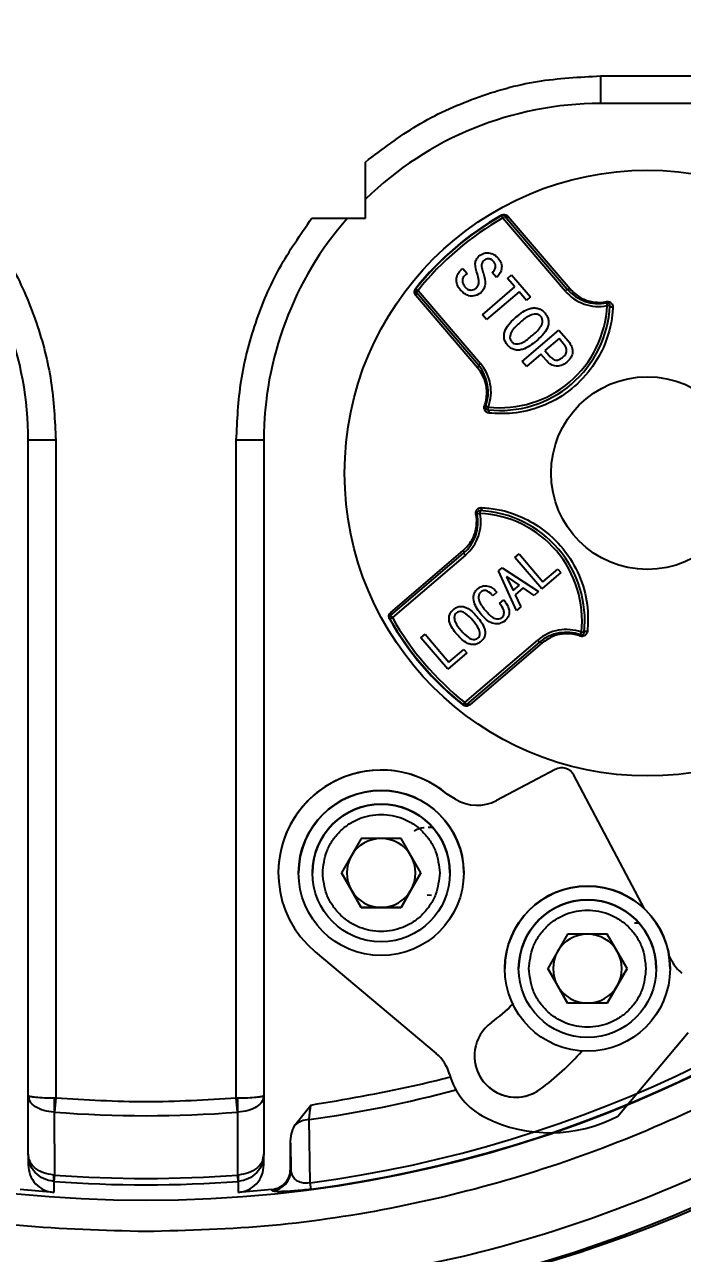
# Model space of a CAD drawing. Header units: millimetres. Extents: x 1465 to 4510, y 540 to 2694.
# Drawn here: x 2322.7 to 2370.5, y 2163.3 to 2252.5 of the extents above; entities that cross this region are included whole.
import ezdxf

# ---------------------------------------------------------------- set-up
doc = ezdxf.new("R2010")
doc.units = ezdxf.units.MM
doc.layers.add('AM_5', color=3, linetype='Continuous', lineweight=25)
doc.styles.add('SLDTEXTSTYLE1', font='txt.shx', dxfattribs={"width": 0.7, "bigfont": 'gbcbig.shx'})
doc.dimstyles.new('SLDDIMSTYLE12$0', dxfattribs={"dimtxt": 12, "dimasz": 10, "dimexe": 0, "dimexo": 0.0625, "dimgap": 0.875, "dimtad": 1, "dimdec": 1, "dimlfac": 1.8, "dimrnd": 1e-09, "dimzin": 12, "dimdsep": 46, "dimtxsty": 'SLDTEXTSTYLE1', "dimcen": 0.09, "dimdle": 8.16, "dimclrd": 3, "dimclre": 3, "dimadec": 0, "dimazin": 3, "dimtfac": 1, "dimtdec": 1, "dimtofl": 0, "dimtmove": 0, "dimatfit": 3, "dimfxl": 0, "dimfrac": 2, "dimtolj": 1, "dimlwd": 5, "dimlwe": 5, "dimarcsym": 0})

# ---------------------------------------------------------------- blocks, each defined once
blk = doc.blocks.new('*D67')
at = {"layer": 'AM_5', "color": 3, "lineweight": 5, "transparency": 16777216}
blk.add_line((2439.758, 2474.228), (2045.358, 2474.228), dxfattribs=at)
at = {"layer": 'AM_5', "color": 3, "linetype": 'Continuous', "lineweight": 5, "transparency": 16777216}
for p, q in [((2045.358, 2464.228), (2045.358, 2150.443)), ((2451.433, 2140.443), (2045.358, 2140.443))]:
    blk.add_line(p, q, dxfattribs=at)
at = {"layer": 'AM_5', "color": 3, "transparency": 16777216}
for points in [[(2043.691, 2464.228), (2047.025, 2464.228), (2045.358, 2474.228)], [(2043.691, 2150.443), (2047.025, 2150.443), (2045.358, 2140.443)]]:
    blk.add_solid(points, dxfattribs=at)
at = {"layer": 'Defpoints', "color": 0, "transparency": 16777216}
for p in [(2439.82, 2474.228), (2045.358, 2140.443), (2451.496, 2140.443)]:
    blk.add_point(p, dxfattribs=at)
at = {"layer": 'AM_5', "color": 0, "transparency": 16777216, "insert": (2030.769, 2307.336), "char_height": 12, "attachment_point": 5, "rotation": 90, "style": 'SLDTEXTSTYLE1'}
blk.add_mtext('\\A1;{\\H2.28571x;335}', dxfattribs=at)

msp = doc.modelspace()

# ---------------------------------------------------------------- linework, layer by layer
at = {"color": 7, "linetype": 'Continuous', "lineweight": 25}
for p, q in [((2364.502, 2248.793), (2415.193, 2248.793)), ((2364.502, 2248.793), (2364.502, 2246.793)), ((2414.992, 2246.793), (2364.502, 2246.793)), ((2347.42, 2238.456), (2347.42, 2242.542)), ((2343.519, 2238.456), (2347.42, 2238.456)), ((2357.307, 2238.65), (2357.295, 2238.671)), ((2357.406, 2238.476), (2357.307, 2238.65)), ((2357.406, 2238.476), (2357.558, 2238.606)), ((2361.936, 2233.172), (2357.406, 2238.476)), ((2357.558, 2238.606), (2362.088, 2233.302)), ((2357.792, 2238.584), (2362.286, 2233.322)), ((2354.386, 2234.72), (2354.495, 2234.813)), ((2354.495, 2234.813), (2354.801, 2234.455)), ((2354.801, 2234.455), (2354.708, 2234.375)), ((2356.941, 2234.156), (2356.635, 2234.514)), ((2357.749, 2234.092), (2358.044, 2234.345)), ((2358.044, 2234.345), (2359.413, 2232.742)), ((2355.915, 2231.449), (2358.28, 2233.47)), ((2358.28, 2233.47), (2357.749, 2234.092)), ((2351.09, 2233.34), (2351.071, 2233.355)), ((2355.573, 2227.589), (2351.08, 2232.851)), ((2351.246, 2233.216), (2351.09, 2233.34)), ((2351.246, 2233.216), (2351.094, 2233.086)), ((2355.625, 2227.781), (2351.094, 2233.086)), ((2351.246, 2233.216), (2355.777, 2227.911)), ((2358.586, 2233.112), (2356.22, 2231.091)), ((2359.118, 2232.489), (2358.586, 2233.112)), ((2359.413, 2232.742), (2359.118, 2232.489)), ((2362.088, 2233.302), (2361.936, 2233.172)), ((2364.943, 2232.306), (2364.982, 2232.109)), ((2365.181, 2232.099), (2364.982, 2232.109)), ((2356.22, 2231.091), (2355.915, 2231.449)), ((2358.812, 2228.056), (2361.474, 2230.329)), ((2361.474, 2230.329), (2362.165, 2229.52)), ((2361.484, 2229.719), (2360.457, 2228.841)), ((2361.79, 2229.361), (2361.484, 2229.719)), ((2360.161, 2228.589), (2359.118, 2227.698)), ((2360.546, 2228.137), (2360.161, 2228.589)), ((2360.457, 2228.841), (2360.762, 2228.483)), ((2355.777, 2227.911), (2355.625, 2227.781)), ((2359.118, 2227.698), (2358.812, 2228.056)), ((2356.162, 2224.806), (2356.35, 2224.737)), ((2356.328, 2224.538), (2356.35, 2224.737)), ((2324.916, 2222.329), (2322.916, 2222.329)), ((2322.916, 2174.752), (2322.916, 2222.329)), ((2324.916, 2222.329), (2324.916, 2174.552)), ((2338.038, 2174.552), (2338.038, 2222.329)), ((2340.038, 2222.329), (2338.038, 2222.329)), ((2340.038, 2222.329), (2340.038, 2174.752)), ((2355.546, 2216.981), (2355.743, 2217.02)), ((2355.752, 2217.219), (2355.743, 2217.02)), ((2349.246, 2209.596), (2354.55, 2214.126)), ((2349.268, 2209.83), (2354.529, 2214.324)), ((2354.68, 2213.974), (2349.376, 2209.444)), ((2354.55, 2214.126), (2354.68, 2213.974)), ((2358.278, 2213.809), (2358.585, 2214.071)), ((2360.226, 2211.528), (2358.278, 2213.809)), ((2358.585, 2214.071), (2360.317, 2212.043)), ((2357.094, 2212.844), (2357.361, 2213.072)), ((2357.361, 2213.072), (2359.999, 2211.334)), ((2360.317, 2212.043), (2361.397, 2212.966)), ((2361.397, 2212.966), (2361.614, 2212.713)), ((2358.399, 2209.967), (2357.094, 2212.844)), ((2357.697, 2212.436), (2357.67, 2212.413)), ((2357.67, 2212.413), (2358.152, 2211.417)), ((2358.605, 2211.805), (2357.697, 2212.436)), ((2361.614, 2212.713), (2360.226, 2211.528)), ((2356.972, 2211.286), (2356.678, 2211.035)), ((2358.152, 2211.417), (2358.605, 2211.805)), ((2358.889, 2211.608), (2358.302, 2211.107)), ((2359.679, 2211.06), (2358.889, 2211.608)), ((2359.999, 2211.334), (2359.679, 2211.06)), ((2357.157, 2210.475), (2357.464, 2210.737)), ((2358.302, 2211.107), (2358.719, 2210.24)), ((2358.719, 2210.24), (2358.399, 2209.967)), ((2349.202, 2209.345), (2349.18, 2209.333)), ((2349.376, 2209.444), (2349.202, 2209.345)), ((2349.376, 2209.444), (2349.246, 2209.596)), ((2351.448, 2207.975), (2351.754, 2208.237)), ((2353.396, 2205.694), (2351.448, 2207.975)), ((2351.754, 2208.237), (2353.486, 2206.21)), ((2354.636, 2203.284), (2359.94, 2207.815)), ((2360.07, 2207.663), (2354.766, 2203.132)), ((2360.263, 2207.611), (2355.001, 2203.118)), ((2359.94, 2207.815), (2360.07, 2207.663)), ((2363.046, 2208.2), (2363.115, 2208.388)), ((2363.314, 2208.366), (2363.115, 2208.388)), ((2354.783, 2206.879), (2353.396, 2205.694)), ((2353.486, 2206.21), (2354.567, 2207.132)), ((2354.567, 2207.132), (2354.783, 2206.879)), ((2354.511, 2203.128), (2354.496, 2203.109)), ((2354.636, 2203.284), (2354.511, 2203.128)), ((2354.636, 2203.284), (2354.766, 2203.132)), ((2361.213, 2198.422), (2356.934, 2196.163)), ((2361.213, 2198.422), (2356.934, 2196.163)), ((2367.692, 2188.289), (2362.565, 2198.004)), ((2362.565, 2198.004), (2362.565, 2198.004)), ((2367.692, 2188.289), (2362.565, 2198.004)), ((2353.968, 2196.257), (2353.368, 2196.624)), ((2353.368, 2196.624), (2353.368, 2196.624)), ((2353.968, 2196.257), (2353.368, 2196.624)), ((2353.968, 2196.257), (2353.968, 2196.257)), ((2356.934, 2196.163), (2356.934, 2196.163)), ((2351.967, 2194.214), (2352.271, 2194.226)), ((2347.12, 2193.399), (2345.677, 2190.899)), ((2350.007, 2193.399), (2347.12, 2193.399)), ((2351.45, 2190.899), (2350.007, 2193.399)), ((2343.563, 2190.904), (2343.563, 2190.904)), ((2345.677, 2190.899), (2347.12, 2188.399)), ((2346.398, 2189.649), (2345.677, 2190.899)), ((2350.007, 2188.399), (2351.45, 2190.899)), ((2351.45, 2190.899), (2350.728, 2189.649)), ((2353.563, 2190.893), (2353.563, 2190.893)), ((2347.12, 2188.399), (2346.398, 2189.649)), ((2350.728, 2189.649), (2350.007, 2188.399)), ((2352.21, 2189.262), (2351.916, 2189.28)), ((2347.12, 2188.399), (2350.007, 2188.399)), ((2347.12, 2188.399), (2347.12, 2188.399)), ((2348.563, 2188.399), (2347.12, 2188.399)), ((2350.007, 2188.399), (2348.563, 2188.399)), ((2350.007, 2188.399), (2350.007, 2188.399)), ((2366.974, 2187.266), (2367.243, 2187.267)), ((2362.108, 2186.447), (2360.665, 2183.947)), ((2364.995, 2186.447), (2362.108, 2186.447)), ((2366.438, 2183.947), (2364.995, 2186.447)), ((2343.759, 2185.173), (2352.561, 2177.788)), ((2369.689, 2184.507), (2369.473, 2184.915)), ((2369.689, 2184.507), (2369.473, 2184.915)), ((2369.689, 2184.507), (2369.689, 2184.507)), ((2357.552, 2183.953), (2357.552, 2183.953)), ((2358.552, 2183.952), (2358.552, 2183.952)), ((2360.665, 2183.947), (2362.108, 2181.447)), ((2361.387, 2182.697), (2360.665, 2183.947)), ((2364.995, 2181.447), (2366.438, 2183.947)), ((2366.438, 2183.947), (2365.717, 2182.697)), ((2369.552, 2183.94), (2369.552, 2183.94)), ((2362.108, 2181.447), (2361.387, 2182.697)), ((2365.717, 2182.697), (2364.995, 2181.447)), ((2363.552, 2181.447), (2362.108, 2181.447)), ((2364.995, 2181.447), (2363.552, 2181.447)), ((2365.761, 2173.238), (2370.861, 2179.317)), ((2322.916, 2174.752), (2322.971, 2174.706)), ((2322.983, 2174.531), (2322.916, 2174.752)), ((2322.916, 2170.473), (2322.916, 2174.752)), ((2324.808, 2174.553), (2324.916, 2174.552)), ((2324.916, 2174.552), (2324.836, 2173.523)), ((2338.038, 2174.552), (2338.145, 2174.553)), ((2338.118, 2173.523), (2338.038, 2174.552)), ((2340.038, 2174.752), (2340.038, 2170.473)), ((2342.277, 2172.574), (2343.451, 2174.039)), ((2324.808, 2173.524), (2324.836, 2173.523)), ((2324.808, 2173.524), (2324.814, 2168.955)), ((2338.118, 2173.523), (2338.145, 2173.524)), ((2338.14, 2168.955), (2338.145, 2173.524)), ((2343.405, 2168.392), (2343.324, 2172.979)), ((2341.977, 2171.266), (2342.009, 2169.302)), ((2341.977, 2169.396), (2341.977, 2171.266)), ((2322.916, 2170.473), (2322.916, 2169.687)), ((2340.038, 2170.473), (2339.973, 2170.203)), ((2340.005, 2170.114), (2340.005, 2170.198)), ((2340.038, 2169.687), (2340.038, 2170.473)), ((2324.814, 2168.955), (2324.768, 2168.957)), ((2324.768, 2168.491), (2324.779, 2168.491)), ((2324.768, 2168.491), (2324.769, 2167.69)), ((2324.814, 2168.955), (2324.779, 2168.491)), ((2338.14, 2168.955), (2338.186, 2168.957)), ((2338.174, 2168.491), (2338.14, 2168.955)), ((2338.174, 2168.491), (2338.186, 2168.491)), ((2338.185, 2167.69), (2338.186, 2168.491)), ((2343.466, 2167.931), (2343.405, 2168.392)), ((2324.769, 2167.69), (2322.325, 2167.903)), ((2340.628, 2167.903), (2338.185, 2167.69)), ((2340.66, 2167.812), (2340.628, 2167.903))]:
    msp.add_line(p, q, dxfattribs=at)
at = {"color": 7, "linetype": 'Continuous', "lineweight": 25, "flags": 128}
for points in [[(2362.286, 2233.322), (2362.257, 2233.305), (2362.228, 2233.291), (2362.199, 2233.281), (2362.171, 2233.276), (2362.145, 2233.276), (2362.123, 2233.28), (2362.103, 2233.289), (2362.088, 2233.302)], [(2365.402, 2231.991), (2365.359, 2231.993), (2365.318, 2231.999), (2365.28, 2232.009), (2365.246, 2232.023), (2365.218, 2232.039), (2365.197, 2232.058), (2365.185, 2232.079), (2365.181, 2232.099)], [(2355.625, 2227.781), (2355.635, 2227.764), (2355.641, 2227.744), (2355.642, 2227.721), (2355.637, 2227.695), (2355.628, 2227.669), (2355.614, 2227.642), (2355.595, 2227.615), (2355.573, 2227.589)], [(2356.401, 2224.304), (2356.406, 2224.346), (2356.406, 2224.388), (2356.402, 2224.427), (2356.394, 2224.463), (2356.382, 2224.493), (2356.367, 2224.516), (2356.348, 2224.532), (2356.328, 2224.538)], [(2355.861, 2217.44), (2355.859, 2217.397), (2355.853, 2217.356), (2355.843, 2217.317), (2355.829, 2217.283), (2355.812, 2217.256), (2355.794, 2217.235), (2355.773, 2217.223), (2355.752, 2217.219)], [(2354.529, 2214.324), (2354.547, 2214.295), (2354.561, 2214.266), (2354.571, 2214.237), (2354.576, 2214.209), (2354.576, 2214.183), (2354.572, 2214.161), (2354.563, 2214.141), (2354.55, 2214.126)], [(2363.548, 2208.439), (2363.506, 2208.444), (2363.464, 2208.444), (2363.425, 2208.44), (2363.389, 2208.432), (2363.359, 2208.42), (2363.336, 2208.404), (2363.32, 2208.386), (2363.314, 2208.366)], [(2360.07, 2207.663), (2360.087, 2207.673), (2360.108, 2207.679), (2360.131, 2207.68), (2360.156, 2207.675), (2360.183, 2207.666), (2360.21, 2207.652), (2360.237, 2207.633), (2360.263, 2207.611)], [(2342.009, 2169.302), (2341.991, 2169.355), (2341.977, 2169.396)]]:
    msp.add_lwpolyline(points, dxfattribs=at)
at = {"color": 7, "linetype": 'Continuous', "lineweight": 25}
for centre, radius in [((2331.477, 2258.583), 91.48), ((2367.907, 2219.945), 22), ((2367.907, 2219.945), 7), ((2348.563, 2190.899), 6), ((2348.563, 2190.899), 5), ((2363.552, 2183.947), 6), ((2363.552, 2183.947), 5)]:
    msp.add_circle(centre, radius, dxfattribs=at)
for centre, radius, start, end in [((2331.477, 2258.583), 90.341, 353.64897, 186.35103), ((2331.477, 2258.583), 89.875, 353.64897, 186.35103), ((2331.477, 2258.583), 85.319, 353.33017, 186.66983), ((2364.502, 2222.329), 24.464, 90, 134.2869), ((2331.477, 2258.583), 90.976, 277.53416, 351.20762), ((2331.477, 2258.583), 91.441, 277.53416, 351.20762), ((2331.515, 2258.405), 99.998, 280.32817, 349.67428), ((2331.931, 2258.405), 99.998, 280.32817, 349.67428), ((2298.452, 2222.329), 24.464, 0, 41.23805), ((2364.502, 2222.329), 24.464, 138.76195, 180), ((2367.907, 2219.945), 21.524, 119.539, 141.461), ((2367.907, 2219.945), 21.5, 119.539, 141.461), ((2367.907, 2219.945), 21.3, 119.539, 141.461), ((2357.406, 2238.476), 0.2, 40.5, 119.539), ((2357.688, 2238.733), 0.182, 224.12254, 305.03626), ((2351.246, 2233.216), 0.2, 141.461, 220.5), ((2350.949, 2232.977), 0.182, 315.96374, 36.87746), ((2364.369, 2235.25), 3.2, 220.5, 281.03097), ((2364.369, 2235.25), 3, 220.5, 281.03097), ((2357.191, 2232.492), 8, 263.8094, 357.1906), ((2357.191, 2232.492), 7.8, 263.8094, 357.1906), ((2364.257, 2232.253), 0.689, 4.41037, 12.37572), ((2364.982, 2232.109), 0.2, 357.1906, 101.03097), ((2353.344, 2225.833), 3, 339.96903, 40.5), ((2353.344, 2225.833), 3.2, 339.96903, 40.5), ((2356.322, 2225.475), 0.689, 248.62428, 256.58963), ((2356.35, 2224.737), 0.2, 159.96903, 263.8094), ((2352.602, 2216.407), 3, 310.5, 11.03097), ((2352.602, 2216.407), 3.2, 310.5, 11.03097), ((2355.599, 2216.295), 0.689, 94.41037, 102.37572), ((2355.743, 2217.02), 0.2, 87.1906, 191.03097), ((2355.36, 2209.229), 7.8, 353.8094, 87.1906), ((2355.36, 2209.229), 8, 353.8094, 87.1906), ((2349.376, 2209.444), 0.2, 130.5, 209.539), ((2367.907, 2219.945), 21.524, 209.539, 231.461), ((2367.907, 2219.945), 21.5, 209.539, 231.461), ((2349.119, 2209.726), 0.182, 314.12254, 35.03626), ((2367.907, 2219.945), 21.3, 209.539, 231.461), ((2362.019, 2205.381), 3.2, 69.96903, 130.5), ((2362.019, 2205.381), 3, 69.96903, 130.5), ((2362.376, 2208.36), 0.689, 338.62428, 346.58963), ((2363.115, 2208.388), 0.2, 249.96903, 353.8094), ((2354.636, 2203.284), 0.2, 231.461, 310.5), ((2354.875, 2202.987), 0.182, 45.96374, 126.87746), ((2348.563, 2190.899), 7.474, 50, 230), ((2348.563, 2190.899), 7.474, 50, 179.93876), ((2361.68, 2197.537), 1, 27.82515, 117.82515), ((2361.68, 2197.537), 1, 27.82515, 117.82515), ((2348.563, 2190.899), 6, 359.93876, 179.87751), ((2355.533, 2198.816), 3, 238.5537, 297.82515), ((2355.533, 2198.816), 3, 238.5537, 297.82515), ((2348.563, 2190.899), 5, 359.99969, 179.93876), ((2348.563, 2190.899), 2.5, 89.99969, 149.99969), ((2348.563, 2190.899), 2.5, 29.99969, 89.99969), ((2348.563, 2190.899), 2.5, 149.99969, 209.99969), ((2348.563, 2190.899), 2.5, 329.99969, 29.99969), ((2363.552, 2183.947), 6, 359.93876, 179.87751), ((2348.563, 2190.899), 2.5, 209.99969, 269.99969), ((2348.563, 2190.899), 2.5, 269.99969, 329.99969), ((2363.552, 2183.947), 5, 359.99969, 179.93876), ((2363.552, 2183.947), 2.5, 89.99969, 149.99969), ((2363.552, 2183.947), 2.5, 29.99969, 89.99969), ((2363.552, 2183.947), 2.5, 149.99969, 209.99969), ((2363.552, 2183.947), 2.5, 329.99969, 29.99969), ((2372.342, 2185.907), 3, 207.82515, 230), ((2372.342, 2185.907), 3, 207.82515, 230), ((2363.552, 2183.947), 2.5, 209.99969, 269.99969), ((2363.552, 2183.947), 2.5, 269.99969, 329.99969), ((2348.563, 2190.899), 13.5, 306.36279, 315.13033), ((2358.346, 2177.612), 3, 126.36279, 306.36279), ((2350.633, 2175.489), 3, 15.38287, 50), ((2358.346, 2177.612), 3, 179.93876, 306.36279), ((2348.563, 2190.899), 19.5, 306.36279, 318.43109), ((2348.563, 2190.899), 19.5, 306.36279, 318.43104), ((2358.346, 2177.612), 5, 195.38287, 243.70737), ((2346.144, 2174.039), 21.342, 178.61808, 181.38192), ((2316.81, 2174.039), 21.342, 358.61809, 1.38192), ((2331.477, 2258.583), 86.42, 277.87924, 285.10367), ((2331.477, 2258.583), 85.319, 265.53552, 274.46448), ((2343.407, 2171.209), 1.772, 92.70606, 129.63521), ((2360.839, 2182.607), 10.583, 243.58851, 297.71587), ((2340.509, 2169.304), 1.5, 275.78841, 359.91128), ((2327.477, 2168.724), 2.719, 175.08842, 184.91158), ((2331.477, 2258.583), 90.341, 265.74841, 274.25159), ((2331.477, 2258.583), 89.875, 265.74841, 274.25159), ((2335.477, 2168.724), 2.719, 355.08842, 4.91158)]:
    msp.add_arc(centre, radius, start, end, dxfattribs=at)
for points in [[(2331.477, 2164.842), (2328.409, 2164.929), (2322.274, 2165.103), (2313.16, 2166.507), (2304.222, 2168.732), (2295.546, 2171.839), (2287.217, 2175.778), (2279.314, 2180.515), (2271.913, 2186.004), (2265.086, 2192.192), (2258.898, 2199.019), (2253.409, 2206.42), (2248.672, 2214.323), (2244.733, 2222.652), (2241.629, 2231.328), (2239.39, 2240.266), (2238.038, 2249.38), (2237.586, 2258.583), (2238.038, 2267.786), (2239.39, 2276.9), (2241.629, 2285.838), (2244.733, 2294.513), (2248.672, 2302.843), (2253.409, 2310.746), (2258.898, 2318.147), (2265.086, 2324.974), (2271.913, 2331.162), (2279.314, 2336.65), (2287.217, 2341.388), (2295.546, 2345.326), (2304.222, 2348.434), (2313.16, 2350.659), (2322.274, 2352.062), (2328.409, 2352.236), (2331.477, 2352.323)], [(2331.477, 2352.323), (2334.545, 2352.236), (2340.68, 2352.062), (2349.794, 2350.659), (2358.732, 2348.434), (2367.407, 2345.326), (2375.737, 2341.388), (2383.64, 2336.65), (2391.041, 2331.162), (2397.868, 2324.974), (2404.056, 2318.147), (2409.545, 2310.746), (2414.281, 2302.843), (2418.221, 2294.513), (2421.325, 2285.838), (2423.564, 2276.9), (2424.916, 2267.786), (2425.368, 2258.583), (2424.916, 2249.38), (2423.564, 2240.266), (2421.325, 2231.328), (2418.221, 2222.652), (2414.281, 2214.323), (2409.545, 2206.42), (2404.056, 2199.019), (2397.868, 2192.192), (2391.041, 2186.004), (2383.64, 2180.515), (2375.737, 2175.778), (2367.407, 2171.839), (2358.732, 2168.732), (2349.794, 2166.507), (2340.68, 2165.103), (2334.545, 2164.929), (2331.477, 2164.842)], [(2429.151, 2247.793), (2428.626, 2244.142), (2427.578, 2236.838), (2424.459, 2226.195), (2420.251, 2215.952), (2414.895, 2206.251), (2408.491, 2197.212), (2401.109, 2188.95), (2392.847, 2181.569), (2383.808, 2175.164), (2374.107, 2169.809), (2363.864, 2165.601), (2353.221, 2162.481), (2345.918, 2161.433), (2342.266, 2160.909)], [(2324.916, 2174.552), (2327.103, 2174.424), (2331.477, 2174.168), (2335.851, 2174.424), (2338.038, 2174.552)]]:
    msp.add_open_spline(points, degree=3, dxfattribs=at)
for points, knots in [([(2331.477, 2342.869), (2328.572, 2342.782), (2322.713, 2342.607), (2313.962, 2341.179), (2305.309, 2338.876), (2296.904, 2335.628), (2288.893, 2331.506), (2281.409, 2326.582), (2274.563, 2320.96), (2268.399, 2314.714), (2262.912, 2307.866), (2258.122, 2300.414), (2254.101, 2292.409), (2250.938, 2283.973), (2248.688, 2275.248), (2247.405, 2266.385), (2247.003, 2257.528), (2247.51, 2251.688), (2247.761, 2248.793)], [0, 0, 0, 0, 0.061282, 0.123596, 0.186618, 0.25, 0.313382, 0.376404, 0.438718, 0.5, 0.561282, 0.623596, 0.686618, 0.75, 0.813382, 0.876404, 0.938718, 1, 1, 1, 1]), ([(2415.193, 2248.793), (2415.444, 2251.688), (2415.95, 2257.528), (2415.548, 2266.385), (2414.266, 2275.248), (2412.016, 2283.973), (2408.853, 2292.409), (2404.831, 2300.414), (2400.042, 2307.866), (2394.555, 2314.714), (2388.39, 2320.96), (2381.545, 2326.582), (2374.061, 2331.506), (2366.05, 2335.628), (2357.645, 2338.876), (2348.991, 2341.179), (2340.24, 2342.607), (2334.382, 2342.782), (2331.477, 2342.869)], [0, 0, 0, 0, 0.061282, 0.123596, 0.186618, 0.25, 0.313382, 0.376404, 0.438718, 0.5, 0.561282, 0.623596, 0.686618, 0.75, 0.813382, 0.876404, 0.938718, 1, 1, 1, 1]), ([(2347.42, 2242.542), (2348.642, 2243.474), (2351.107, 2245.354), (2355.366, 2247.294), (2359.87, 2248.561), (2362.966, 2248.716), (2364.502, 2248.793)], [0, 0, 0, 0, 0.248067, 0.5, 0.751933, 1, 1, 1, 1]), ([(2319.435, 2238.456), (2320.257, 2237.276), (2321.911, 2234.902), (2323.607, 2230.879), (2324.714, 2226.656), (2324.849, 2223.765), (2324.916, 2222.329)], [0, 0, 0, 0, 0.248315, 0.5, 0.751685, 1, 1, 1, 1]), ([(2338.038, 2222.329), (2338.105, 2223.765), (2338.24, 2226.656), (2339.347, 2230.879), (2341.043, 2234.902), (2342.697, 2237.276), (2343.519, 2238.456)], [0, 0, 0, 0, 0.248315, 0.5, 0.751685, 1, 1, 1, 1]), ([(2357.295, 2238.671), (2357.316, 2238.682), (2357.363, 2238.705), (2357.449, 2238.724), (2357.567, 2238.723), (2357.694, 2238.679), (2357.759, 2238.616), (2357.792, 2238.584)], [0, 0, 0, 0, 0.0853698, 0.1907986, 0.3564235, 0.6664713, 1, 1, 1, 1]), ([(2355.551, 2234.396), (2355.467, 2234.649), (2355.35, 2235.003), (2355.454, 2235.48), (2355.597, 2235.632), (2355.669, 2235.708)], [0, 0, 0, 0, 0.560027, 0.780079, 1, 1, 1, 1]), ([(2355.669, 2235.708), (2355.79, 2235.791), (2356.033, 2235.957), (2356.455, 2235.946), (2356.808, 2235.813), (2356.971, 2235.651), (2357.052, 2235.57)], [0, 0, 0, 0, 0.279601, 0.558878, 0.779376, 1, 1, 1, 1]), ([(2356.021, 2235.389), (2355.957, 2235.316), (2355.828, 2235.169), (2355.867, 2234.813), (2355.944, 2234.587), (2355.991, 2234.448)], [0, 0, 0, 0, 0.278312, 0.557355, 1, 1, 1, 1]), ([(2356.741, 2235.304), (2356.687, 2235.359), (2356.579, 2235.468), (2356.366, 2235.531), (2356.167, 2235.497), (2356.07, 2235.425), (2356.021, 2235.389)], [0, 0, 0, 0, 0.280393, 0.559545, 0.779457, 1, 1, 1, 1]), ([(2356.635, 2234.514), (2356.697, 2234.571), (2356.823, 2234.686), (2356.891, 2234.922), (2356.86, 2235.143), (2356.78, 2235.25), (2356.741, 2235.304)], [0, 0, 0, 0, 0.279799, 0.559732, 0.779524, 1, 1, 1, 1]), ([(2357.052, 2235.57), (2357.144, 2235.449), (2357.326, 2235.208), (2357.334, 2234.77), (2357.186, 2234.41), (2357.022, 2234.241), (2356.941, 2234.156)], [0, 0, 0, 0, 0.280576, 0.558458, 0.779312, 1, 1, 1, 1]), ([(2354.328, 2233.243), (2354.235, 2233.369), (2354.049, 2233.621), (2354, 2234.069), (2354.128, 2234.457), (2354.3, 2234.632), (2354.386, 2234.72)], [0, 0, 0, 0, 0.280466, 0.559432, 0.779595, 1, 1, 1, 1]), ([(2354.708, 2234.375), (2354.641, 2234.309), (2354.508, 2234.178), (2354.453, 2233.914), (2354.497, 2233.675), (2354.582, 2233.556), (2354.624, 2233.496)], [0, 0, 0, 0, 0.280123, 0.558679, 0.779337, 1, 1, 1, 1]), ([(2355.487, 2233.399), (2355.547, 2233.479), (2355.668, 2233.639), (2355.659, 2234.006), (2355.592, 2234.248), (2355.551, 2234.396)], [0, 0, 0, 0, 0.277254, 0.55795, 1, 1, 1, 1]), ([(2355.991, 2234.448), (2356.062, 2234.179), (2356.162, 2233.804), (2356.048, 2233.308), (2355.899, 2233.148), (2355.824, 2233.068)], [0, 0, 0, 0, 0.559726, 0.780043, 1, 1, 1, 1]), ([(2354.624, 2233.496), (2354.688, 2233.428), (2354.814, 2233.294), (2355.074, 2233.224), (2355.31, 2233.273), (2355.428, 2233.357), (2355.487, 2233.399)], [0, 0, 0, 0, 0.280691, 0.558757, 0.779281, 1, 1, 1, 1]), ([(2351.08, 2232.851), (2351.041, 2232.909), (2350.983, 2232.998), (2350.982, 2233.155), (2351.01, 2233.254), (2351.04, 2233.314), (2351.064, 2233.346), (2351.071, 2233.355)], [0, 0, 0, 0, 0.49351, 0.746512, 0.851032, 0.956489, 1, 1, 1, 1]), ([(2355.824, 2233.068), (2355.693, 2232.975), (2355.43, 2232.79), (2354.962, 2232.793), (2354.588, 2232.971), (2354.415, 2233.153), (2354.328, 2233.243)], [0, 0, 0, 0, 0.2798432, 0.5586107, 0.7789801, 1, 1, 1, 1]), ([(2362.286, 2233.322), (2362.515, 2233.1), (2362.93, 2232.697), (2363.807, 2232.367), (2364.492, 2232.325), (2364.863, 2232.389), (2364.929, 2232.4)], [0, 0, 0, 0, 0.356926, 0.645588, 0.935957, 1, 1, 1, 1]), ([(2365.402, 2231.991), (2365.389, 2231.813), (2365.323, 2230.857), (2364.901, 2229.282), (2363.774, 2227.349), (2362.232, 2225.803), (2360.229, 2224.705), (2358.203, 2224.215), (2356.963, 2224.276), (2356.401, 2224.304)], [0, 0, 0, 0, 0.0439371, 0.236293, 0.3728219, 0.5357282, 0.69861, 0.8632007, 1, 1, 1, 1]), ([(2358.37, 2231.285), (2358.688, 2231.542), (2359.085, 2231.865), (2359.683, 2231.96), (2359.983, 2231.917), (2360.259, 2231.786), (2360.398, 2231.642), (2360.468, 2231.57)], [0, 0, 0, 0, 0.498982, 0.624271, 0.749515, 0.874666, 1, 1, 1, 1]), ([(2364.929, 2232.4), (2364.97, 2232.404), (2365.051, 2232.413), (2365.167, 2232.379), (2365.271, 2232.314), (2365.355, 2232.213), (2365.4, 2232.1), (2365.401, 2232.021), (2365.402, 2231.991)], [0, 0, 0, 0, 0.1540842, 0.3077863, 0.4712038, 0.6571656, 0.8674974, 1, 1, 1, 1]), ([(2357.744, 2229.244), (2357.684, 2229.324), (2357.563, 2229.486), (2357.479, 2229.782), (2357.489, 2230.087), (2357.683, 2230.664), (2358.065, 2231.009), (2358.37, 2231.285)], [0, 0, 0, 0, 0.1253313, 0.2504536, 0.3756879, 0.5009977, 1, 1, 1, 1]), ([(2358.689, 2230.911), (2358.467, 2230.724), (2358.137, 2230.443), (2357.915, 2229.976), (2357.922, 2229.679), (2358.001, 2229.557), (2358.04, 2229.496)], [0, 0, 0, 0, 0.501768, 0.750148, 0.875248, 1, 1, 1, 1]), ([(2360.172, 2231.317), (2360.119, 2231.365), (2360.013, 2231.462), (2359.725, 2231.523), (2359.231, 2231.38), (2358.906, 2231.099), (2358.689, 2230.911)], [0, 0, 0, 0, 0.12479, 0.249939, 0.498148, 1, 1, 1, 1]), ([(2359.526, 2229.931), (2359.743, 2230.115), (2360.068, 2230.39), (2360.3, 2230.845), (2360.29, 2231.138), (2360.212, 2231.258), (2360.172, 2231.317)], [0, 0, 0, 0, 0.5018858, 0.7502037, 0.8752646, 1, 1, 1, 1]), ([(2360.468, 2231.57), (2360.528, 2231.49), (2360.648, 2231.331), (2360.734, 2231.039), (2360.724, 2230.737), (2360.527, 2230.168), (2360.148, 2229.828), (2359.845, 2229.557)], [0, 0, 0, 0, 0.125297, 0.250413, 0.375603, 0.500878, 1, 1, 1, 1]), ([(2358.04, 2229.496), (2358.094, 2229.448), (2358.202, 2229.351), (2358.493, 2229.303), (2358.982, 2229.464), (2359.308, 2229.744), (2359.526, 2229.931)], [0, 0, 0, 0, 0.124698, 0.249711, 0.498195, 1, 1, 1, 1]), ([(2359.845, 2229.557), (2359.528, 2229.3), (2359.13, 2228.978), (2358.535, 2228.867), (2358.233, 2228.899), (2357.955, 2229.028), (2357.815, 2229.172), (2357.744, 2229.244)], [0, 0, 0, 0, 0.499139, 0.624435, 0.749618, 0.874706, 1, 1, 1, 1]), ([(2361.755, 2228.362), (2361.836, 2228.435), (2361.998, 2228.581), (2362.08, 2228.994), (2361.9, 2229.221), (2361.79, 2229.361)], [0, 0, 0, 0, 0.282451, 0.559256, 1, 1, 1, 1]), ([(2362.165, 2229.52), (2362.262, 2229.389), (2362.454, 2229.129), (2362.493, 2228.66), (2362.334, 2228.268), (2362.152, 2228.092), (2362.06, 2228.004)], [0, 0, 0, 0, 0.2803956, 0.5591428, 0.7792262, 1, 1, 1, 1]), ([(2362.06, 2228.004), (2361.929, 2227.909), (2361.667, 2227.719), (2361.196, 2227.692), (2360.81, 2227.863), (2360.634, 2228.046), (2360.546, 2228.137)], [0, 0, 0, 0, 0.280176, 0.558961, 0.779148, 1, 1, 1, 1]), ([(2360.762, 2228.483), (2360.836, 2228.404), (2360.982, 2228.246), (2361.277, 2228.112), (2361.555, 2228.204), (2361.688, 2228.309), (2361.755, 2228.362)], [0, 0, 0, 0, 0.281274, 0.559341, 0.778877, 1, 1, 1, 1]), ([(2356.071, 2224.834), (2356.093, 2224.898), (2356.213, 2225.254), (2356.279, 2225.938), (2356.09, 2226.855), (2355.757, 2227.328), (2355.573, 2227.589)], [0, 0, 0, 0, 0.064043, 0.354412, 0.643074, 1, 1, 1, 1]), ([(2356.401, 2224.304), (2356.343, 2224.318), (2356.236, 2224.344), (2356.115, 2224.458), (2356.053, 2224.592), (2356.041, 2224.725), (2356.061, 2224.8), (2356.071, 2224.834)], [0, 0, 0, 0, 0.257956, 0.484914, 0.703585, 0.864278, 1, 1, 1, 1]), ([(2355.452, 2216.967), (2355.447, 2217.008), (2355.439, 2217.088), (2355.473, 2217.205), (2355.538, 2217.309), (2355.639, 2217.393), (2355.752, 2217.437), (2355.83, 2217.439), (2355.861, 2217.44)], [0, 0, 0, 0, 0.154084, 0.307786, 0.471204, 0.657166, 0.867497, 1, 1, 1, 1]), ([(2355.861, 2217.44), (2356.038, 2217.427), (2356.995, 2217.361), (2358.57, 2216.939), (2360.503, 2215.812), (2362.049, 2214.27), (2363.147, 2212.267), (2363.637, 2210.241), (2363.576, 2209.001), (2363.548, 2208.439)], [0, 0, 0, 0, 0.043937, 0.236293, 0.372822, 0.535728, 0.69861, 0.863201, 1, 1, 1, 1]), ([(2354.529, 2214.324), (2354.752, 2214.553), (2355.155, 2214.968), (2355.485, 2215.845), (2355.527, 2216.53), (2355.463, 2216.9), (2355.452, 2216.967)], [0, 0, 0, 0, 0.356926, 0.645588, 0.935957, 1, 1, 1, 1]), ([(2355.86, 2209.644), (2355.632, 2209.934), (2355.291, 2210.368), (2355.258, 2211.024), (2355.394, 2211.365), (2355.523, 2211.493), (2355.587, 2211.557)], [0, 0, 0, 0, 0.499696, 0.74909, 0.87448, 1, 1, 1, 1]), ([(2355.587, 2211.557), (2355.714, 2211.638), (2355.97, 2211.8), (2356.408, 2211.748), (2356.739, 2211.55), (2356.894, 2211.374), (2356.972, 2211.286)], [0, 0, 0, 0, 0.2788412, 0.5580379, 0.7787144, 1, 1, 1, 1]), ([(2355.803, 2211.303), (2355.759, 2211.255), (2355.669, 2211.16), (2355.613, 2210.897), (2355.74, 2210.446), (2355.99, 2210.145), (2356.157, 2209.944)], [0, 0, 0, 0, 0.124838, 0.249769, 0.498841, 1, 1, 1, 1]), ([(2356.678, 2211.035), (2356.559, 2211.164), (2356.41, 2211.325), (2356.164, 2211.414), (2356.033, 2211.42), (2355.907, 2211.381), (2355.838, 2211.329), (2355.803, 2211.303)], [0, 0, 0, 0, 0.498979, 0.624378, 0.749538, 0.874643, 1, 1, 1, 1]), ([(2353.813, 2210.041), (2353.881, 2210.093), (2354.018, 2210.195), (2354.268, 2210.269), (2354.526, 2210.26), (2355.014, 2210.092), (2355.305, 2209.767), (2355.538, 2209.507)], [0, 0, 0, 0, 0.125297, 0.250413, 0.375603, 0.500878, 1, 1, 1, 1]), ([(2357.351, 2209.464), (2357.384, 2209.499), (2357.451, 2209.57), (2357.492, 2209.711), (2357.505, 2209.854), (2357.436, 2210.137), (2357.281, 2210.325), (2357.157, 2210.475)], [0, 0, 0, 0, 0.12486, 0.249907, 0.375198, 0.50038, 1, 1, 1, 1]), ([(2357.464, 2210.737), (2357.561, 2210.609), (2357.754, 2210.354), (2357.901, 2209.918), (2357.825, 2209.493), (2357.653, 2209.305), (2357.568, 2209.211)], [0, 0, 0, 0, 0.281285, 0.560616, 0.780468, 1, 1, 1, 1]), ([(2349.18, 2209.333), (2349.17, 2209.354), (2349.147, 2209.4), (2349.128, 2209.487), (2349.128, 2209.605), (2349.173, 2209.732), (2349.235, 2209.797), (2349.268, 2209.83)], [0, 0, 0, 0, 0.08537, 0.190799, 0.356423, 0.666471, 1, 1, 1, 1]), ([(2354.057, 2208.243), (2353.836, 2208.515), (2353.56, 2208.856), (2353.479, 2209.369), (2353.515, 2209.626), (2353.628, 2209.862), (2353.751, 2209.982), (2353.813, 2210.041)], [0, 0, 0, 0, 0.498982, 0.624271, 0.749515, 0.874666, 1, 1, 1, 1]), ([(2354.029, 2209.788), (2353.988, 2209.742), (2353.905, 2209.651), (2353.853, 2209.405), (2353.975, 2208.981), (2354.216, 2208.702), (2354.377, 2208.516)], [0, 0, 0, 0, 0.1247898, 0.2499391, 0.4981483, 1, 1, 1, 1]), ([(2355.218, 2209.234), (2355.06, 2209.42), (2354.824, 2209.699), (2354.434, 2209.897), (2354.183, 2209.889), (2354.08, 2209.822), (2354.029, 2209.788)], [0, 0, 0, 0, 0.501886, 0.750204, 0.875265, 1, 1, 1, 1]), ([(2355.538, 2209.507), (2355.759, 2209.235), (2356.035, 2208.895), (2356.129, 2208.384), (2356.102, 2208.126), (2355.992, 2207.887), (2355.868, 2207.767), (2355.807, 2207.707)], [0, 0, 0, 0, 0.499133, 0.624424, 0.749622, 0.874708, 1, 1, 1, 1]), ([(2357.568, 2209.211), (2357.425, 2209.124), (2357.14, 2208.949), (2356.441, 2209.03), (2356.092, 2209.398), (2355.86, 2209.644)], [0, 0, 0, 0, 0.249589, 0.500012, 1, 1, 1, 1]), ([(2356.157, 2209.944), (2356.316, 2209.762), (2356.554, 2209.488), (2356.958, 2209.334), (2357.203, 2209.361), (2357.302, 2209.43), (2357.351, 2209.464)], [0, 0, 0, 0, 0.5010148, 0.7498451, 0.8749605, 1, 1, 1, 1]), ([(2354.377, 2208.516), (2354.538, 2208.326), (2354.778, 2208.043), (2355.179, 2207.853), (2355.433, 2207.859), (2355.538, 2207.926), (2355.59, 2207.96)], [0, 0, 0, 0, 0.501698, 0.750126, 0.875254, 1, 1, 1, 1]), ([(2355.59, 2207.96), (2355.632, 2208.006), (2355.714, 2208.099), (2355.756, 2208.349), (2355.618, 2208.767), (2355.378, 2209.047), (2355.218, 2209.234)], [0, 0, 0, 0, 0.124691, 0.249737, 0.498265, 1, 1, 1, 1]), ([(2363.548, 2208.439), (2363.534, 2208.381), (2363.508, 2208.273), (2363.394, 2208.153), (2363.26, 2208.091), (2363.127, 2208.078), (2363.052, 2208.099), (2363.018, 2208.109)], [0, 0, 0, 0, 0.257956, 0.484914, 0.703585, 0.864278, 1, 1, 1, 1]), ([(2355.807, 2207.707), (2355.737, 2207.655), (2355.599, 2207.552), (2355.345, 2207.479), (2355.084, 2207.489), (2354.589, 2207.653), (2354.293, 2207.981), (2354.057, 2208.243)], [0, 0, 0, 0, 0.125329, 0.250449, 0.375699, 0.501004, 1, 1, 1, 1]), ([(2363.018, 2208.109), (2362.953, 2208.13), (2362.598, 2208.251), (2361.914, 2208.317), (2360.997, 2208.128), (2360.524, 2207.795), (2360.263, 2207.611)], [0, 0, 0, 0, 0.064043, 0.354412, 0.643074, 1, 1, 1, 1]), ([(2355.001, 2203.118), (2354.943, 2203.079), (2354.854, 2203.021), (2354.697, 2203.019), (2354.598, 2203.048), (2354.538, 2203.077), (2354.506, 2203.102), (2354.496, 2203.109)], [0, 0, 0, 0, 0.4935098, 0.7465115, 0.851032, 0.9564885, 1, 1, 1, 1]), ([(2344.313, 2190.899), (2344.37, 2191.433), (2344.458, 2192.256), (2344.987, 2193.245), (2345.536, 2193.925), (2346.217, 2194.477), (2347.206, 2194.991), (2348.563, 2195.251), (2349.92, 2194.991), (2350.91, 2194.477), (2351.591, 2193.925), (2352.139, 2193.245), (2352.669, 2192.256), (2352.757, 2191.433), (2352.813, 2190.899)], [0, 0, 0, 0, 0.119728, 0.18418, 0.25, 0.31582, 0.380272, 0.5, 0.619728, 0.68418, 0.75, 0.81582, 0.880272, 1, 1, 1, 1]), ([(2350.963, 2193.96), (2351.189, 2194.076), (2351.42, 2194.194), (2351.671, 2194.203), (2351.676, 2194.203)], [0, 0, 0, 0, 0.981722, 1, 1, 1, 1]), ([(2352.813, 2190.899), (2352.757, 2190.364), (2352.669, 2189.542), (2352.139, 2188.552), (2351.591, 2187.872), (2350.91, 2187.32), (2349.92, 2186.806), (2348.563, 2186.546), (2347.206, 2186.807), (2346.217, 2187.32), (2345.536, 2187.872), (2344.987, 2188.552), (2344.457, 2189.542), (2344.37, 2190.364), (2344.313, 2190.899)], [0, 0, 0, 0, 0.119728, 0.18418, 0.25, 0.31582, 0.380272, 0.5, 0.619728, 0.68418, 0.75, 0.81582, 0.880272, 1, 1, 1, 1]), ([(2359.302, 2183.947), (2359.358, 2184.481), (2359.446, 2185.304), (2359.976, 2186.293), (2360.524, 2186.973), (2361.205, 2187.525), (2362.195, 2188.039), (2363.552, 2188.299), (2364.909, 2188.039), (2365.898, 2187.525), (2366.579, 2186.973), (2367.128, 2186.293), (2367.658, 2185.304), (2367.745, 2184.481), (2367.802, 2183.947)], [0, 0, 0, 0, 0.119728, 0.18418, 0.25, 0.31582, 0.380272, 0.5, 0.619728, 0.68418, 0.75, 0.81582, 0.880272, 1, 1, 1, 1]), ([(2367.802, 2183.947), (2367.745, 2183.412), (2367.658, 2182.59), (2367.128, 2181.6), (2366.579, 2180.92), (2365.898, 2180.368), (2364.909, 2179.855), (2363.552, 2179.594), (2362.195, 2179.855), (2361.205, 2180.368), (2360.524, 2180.92), (2359.976, 2181.6), (2359.446, 2182.59), (2359.358, 2183.412), (2359.302, 2183.947)], [0, 0, 0, 0, 0.119728, 0.18418, 0.25, 0.31582, 0.380272, 0.5, 0.619728, 0.68418, 0.75, 0.81582, 0.880272, 1, 1, 1, 1]), ([(2343.451, 2174.039), (2345.938, 2174.459), (2349.338, 2175.033), (2352.688, 2175.853), (2353.583, 2176.091)], [0, 0, 0, 0, 0.3332732, 0.4556465, 0.4556465, 0.4556465, 0.4556465]), ([(2322.971, 2174.706), (2323.011, 2174.693), (2323.112, 2174.661), (2323.467, 2174.609), (2324.061, 2174.566), (2324.564, 2174.557), (2324.808, 2174.553)], [0, 0, 0, 0, 0.160392, 0.409005, 0.713336, 1, 1, 1, 1]), ([(2324.808, 2173.524), (2324.548, 2173.551), (2324.033, 2173.604), (2323.419, 2173.902), (2323.048, 2174.229), (2322.999, 2174.456), (2322.983, 2174.531)], [0, 0, 0, 0, 0.293488, 0.580904, 0.861371, 1, 1, 1, 1]), ([(2338.145, 2174.553), (2338.389, 2174.557), (2338.892, 2174.566), (2339.49, 2174.609), (2339.834, 2174.661), (2340.007, 2174.708), (2340.027, 2174.737), (2340.038, 2174.752)], [0, 0, 0, 0, 0.242078, 0.499088, 0.709028, 0.84448, 1, 1, 1, 1]), ([(2340.038, 2174.752), (2340.011, 2174.601), (2339.958, 2174.297), (2339.541, 2173.901), (2338.919, 2173.605), (2338.405, 2173.551), (2338.145, 2173.524)], [0, 0, 0, 0, 0.2433794, 0.4897391, 0.742203, 1, 1, 1, 1]), ([(2343.324, 2172.979), (2343.339, 2173.119), (2343.363, 2173.341), (2343.408, 2173.716), (2343.436, 2173.928), (2343.451, 2174.039)], [0, 0, 0, 0, 0.449191, 0.712048, 1, 1, 1, 1]), ([(2341.977, 2171.266), (2341.988, 2171.494), (2342.011, 2171.947), (2342.189, 2172.365), (2342.277, 2172.574)], [0, 0, 0, 0, 0.501105, 1, 1, 1, 1]), ([(2324.768, 2168.957), (2324.512, 2168.994), (2324.007, 2169.066), (2323.4, 2169.433), (2322.993, 2169.918), (2322.942, 2170.289), (2322.916, 2170.473)], [0, 0, 0, 0, 0.257822, 0.510246, 0.756601, 1, 1, 1, 1]), ([(2324.768, 2168.491), (2324.512, 2168.539), (2324.007, 2168.634), (2323.4, 2169.113), (2322.993, 2169.747), (2322.942, 2170.232), (2322.916, 2170.473)], [0, 0, 0, 0, 0.257822, 0.510246, 0.756601, 1, 1, 1, 1]), ([(2340.038, 2170.473), (2340.012, 2170.232), (2339.961, 2169.747), (2339.554, 2169.113), (2338.947, 2168.634), (2338.442, 2168.539), (2338.186, 2168.491)], [0, 0, 0, 0, 0.243399, 0.489754, 0.742178, 1, 1, 1, 1]), ([(2339.973, 2170.203), (2339.957, 2170.111), (2339.91, 2169.835), (2339.548, 2169.434), (2338.948, 2169.066), (2338.442, 2168.994), (2338.186, 2168.957)], [0, 0, 0, 0, 0.1387267, 0.4191641, 0.7065094, 1, 1, 1, 1]), ([(2322.916, 2169.687), (2322.943, 2169.437), (2322.998, 2168.937), (2323.42, 2168.295), (2324.027, 2167.827), (2324.522, 2167.735), (2324.769, 2167.69)], [0, 0, 0, 0, 0.250409, 0.500179, 0.750032, 1, 1, 1, 1]), ([(2338.185, 2167.69), (2338.433, 2167.735), (2338.927, 2167.827), (2339.535, 2168.296), (2339.956, 2168.937), (2340.011, 2169.437), (2340.038, 2169.687)], [0, 0, 0, 0, 0.250393, 0.500163, 0.750022, 1, 1, 1, 1]), ([(2340.628, 2167.903), (2340.81, 2167.942), (2341.172, 2168.019), (2341.613, 2168.37), (2341.918, 2168.844), (2341.957, 2169.212), (2341.977, 2169.396)], [0, 0, 0, 0, 0.250514, 0.50007, 0.74999, 1, 1, 1, 1]), ([(2343.405, 2168.392), (2343.338, 2168.382), (2343.203, 2168.36), (2343.004, 2168.363), (2342.816, 2168.387), (2342.684, 2168.426), (2342.465, 2168.515), (2342.112, 2168.78), (2342.051, 2169.088), (2342.009, 2169.302)], [0, 0, 0, 0, 0.056105, 0.112289, 0.177086, 0.251393, 0.280501, 0.501374, 1, 1, 1, 1]), ([(2343.466, 2167.931), (2343.253, 2167.904), (2342.812, 2167.849), (2342.222, 2167.795), (2341.71, 2167.759), (2341.197, 2167.741), (2340.762, 2167.751), (2340.695, 2167.791), (2340.66, 2167.812)], [0, 0, 0, 0, 0.120585, 0.248868, 0.372779, 0.501258, 0.74083, 1, 1, 1, 1])]:
    msp.add_open_spline(points, degree=3, knots=knots, dxfattribs=at)

# ---------------------------------------------------------------- dimensions: what is measured, and where the dimension line sits
at = {"layer": 'AM_5'}
dim = msp.add_linear_dim(base=(2045.358, 2140.443), p1=(2439.82, 2474.228), p2=(2451.496, 2140.443), angle=90, text='{\\H2.28571x;335}', dimstyle='SLDDIMSTYLE12$0', override={"dimlfac": 1}, dxfattribs=at)
dim.commit()
dim.dimension.update_dxf_attribs({"geometry": '*D67', "text_midpoint": (2030.769, 2307.336)})

doc.saveas('drawing.dxf')
